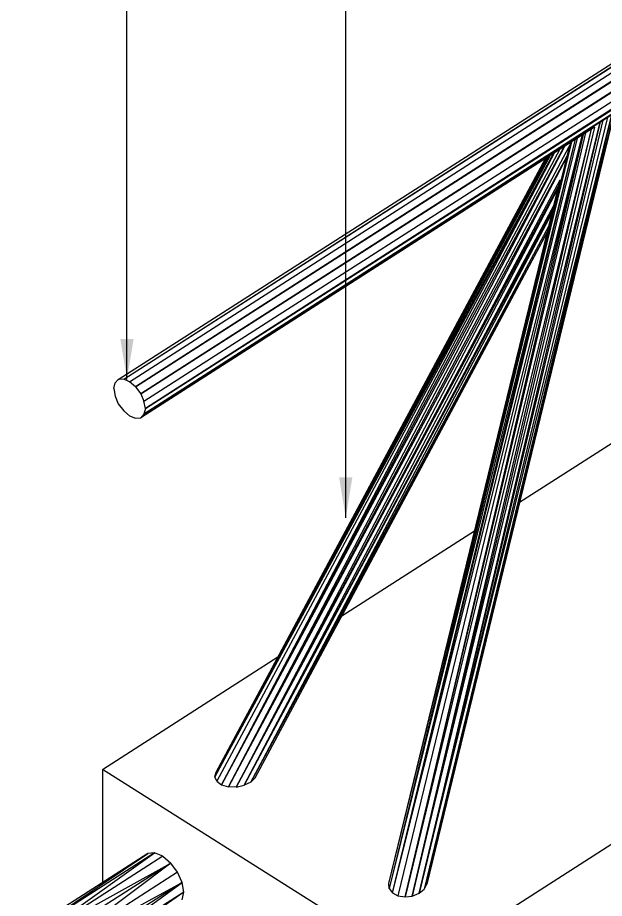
# Model space of a CAD drawing. Header units: inches. Extents: x -1482 to -895, y -39 to 122.
# Drawn here: x -1041.21 to -1039.905, y 23.579 to 25.539 of the extents above; entities that cross this region are included whole.
import ezdxf

# ---------------------------------------------------------------- set-up
doc = ezdxf.new("R2010")
doc.units = ezdxf.units.IN
doc.header["$MEASUREMENT"] = 0
doc.styles.get("Standard").update_dxf_attribs({"font": 'verdana.TTF'})
doc.dimstyles.get("Standard").update_dxf_attribs({"dimtxt": 0.2, "dimasz": 0.09, "dimexe": 0.18, "dimexo": 0.0625, "dimgap": 0.09, "dimtad": 0, "dimzin": 0, "dimdsep": 46, "dimtxsty": 'Standard', "dimblk": 'ARCHTICK', "dimcen": 0.09, "dimse1": 1, "dimse2": 1, "dimclrd": 1, "dimclrt": 1, "dimadec": 0, "dimazin": 0, "dimtfac": 1, "dimtofl": 0, "dimtmove": 1, "dimatfit": 3, "dimfxl": 1, "dimtolj": 1, "dimtzin": 0, "dimarcsym": 0})

msp = doc.modelspace()

# ---------------------------------------------------------------- linework, layer by layer
for p, q in [((-1040.9859, 24.7333), (-1037.3481, 27.0659)), ((-1040.9859, 24.7333), (-1037.3466, 27.0659)), ((-1040.9739, 24.7341), (-1037.3385, 27.0659)), ((-1040.9739, 24.7341), (-1037.3347, 27.0659)), ((-1040.961, 24.7285), (-1037.3163, 27.0659)), ((-1037.2902, 27.0659), (-1040.9473, 24.7172)), ((-1040.9473, 24.7172), (-1037.2849, 27.0659)), ((-1040.936, 24.7019), (-1037.2551, 27.0659)), ((-1037.2498, 27.0659), (-1040.936, 24.7019)), ((-1040.936, 24.7019), (-1037.2444, 27.0659)), ((-1040.9288, 24.685), (-1037.216, 27.0659)), ((-1040.9288, 24.656), (-1037.17, 27.0659)), ((-1040.9288, 24.656), (-1037.17, 27.0659)), ((-1037.1731, 27.0659), (-1040.9288, 24.656)), ((-1037.192, 27.0659), (-1040.9255, 24.6689)), ((-1040.9255, 24.6689), (-1037.1873, 27.0659)), ((-1037.1121, 25.4804), (-1040.3199, 23.4229)), ((-1040.3167, 23.5905), (-1039.8882, 25.3229)), ((-1039.8882, 25.3229), (-1040.3054, 23.5993)), ((-1040.332, 23.584), (-1039.914, 25.306)), ((-1039.8978, 25.3172), (-1040.3167, 23.5905)), ((-1040.3167, 23.5905), (-1039.9075, 25.3108)), ((-1039.914, 25.3068), (-1040.3167, 23.5905)), ((-1039.8866, 25.3156), (-1040.3054, 23.5993)), ((-1039.9268, 25.2947), (-1040.936, 24.6479)), ((-1039.9341, 25.2906), (-1040.3481, 23.5824)), ((-1039.9268, 25.2947), (-1040.332, 23.584)), ((-1040.332, 23.584), (-1039.9333, 25.2906)), ((-1039.8906, 25.2963), (-1040.2997, 23.6106)), ((-1039.9333, 25.2906), (-1039.9341, 25.2906)), ((-1039.9695, 25.2681), (-1040.3835, 23.6009)), ((-1040.3763, 23.5913), (-1039.9534, 25.2778)), ((-1040.3763, 23.5913), (-1039.9647, 25.2705)), ((-1040.3763, 23.5913), (-1039.9687, 25.2681)), ((-1039.9526, 25.2786), (-1040.3642, 23.5848)), ((-1040.3481, 23.5824), (-1039.9462, 25.2826)), ((-1039.9518, 25.2786), (-1040.3481, 23.5824)), ((-1039.9687, 25.2681), (-1039.9695, 25.2681)), ((-1039.9945, 25.252), (-1040.7564, 23.8313)), ((-1040.7564, 23.8313), (-1040.0034, 25.2464)), ((-1039.9776, 25.2625), (-1040.7411, 23.8272)), ((-1040.7411, 23.8272), (-1039.9929, 25.2528)), ((-1040.3843, 23.6122), (-1039.9816, 25.2544)), ((-1039.9776, 25.2625), (-1040.3835, 23.6009)), ((-1039.9816, 25.2552), (-1040.3835, 23.6009)), ((-1040.2997, 23.6106), (-1039.9011, 25.2584)), ((-1040.7709, 23.849), (-1040.0179, 25.2367)), ((-1040.7709, 23.849), (-1040.0243, 25.2327)), ((-1040.0307, 25.2278), (-1040.7709, 23.849)), ((-1040.7685, 23.8595), (-1040.0315, 25.2278)), ((-1040.0348, 25.2254), (-1040.7685, 23.8595)), ((-1040.7685, 23.8595), (-1040.0356, 25.2254)), ((-1040.017, 25.2375), (-1040.7669, 23.8393)), ((-1040.0154, 25.2383), (-1040.7564, 23.8313)), ((-1040.7411, 23.8272), (-1039.9824, 25.2407)), ((-1039.9881, 25.2286), (-1040.7234, 23.8264)), ((-1040.0356, 25.2254), (-1040.0348, 25.2254)), ((-1040.0315, 25.2278), (-1040.0307, 25.2278)), ((-1040.7234, 23.8264), (-1040.0034, 25.1779)), ((-1040.3843, 23.6122), (-1040.0034, 25.1779)), ((-1040.0074, 25.1626), (-1040.7234, 23.8264)), ((-1040.7057, 23.8305), (-1040.009, 25.1561)), ((-1040.017, 25.1215), (-1040.7057, 23.8305)), ((-1040.7057, 23.8305), (-1040.0203, 25.1094)), ((-1040.0203, 25.1094), (-1040.0219, 25.1038)), ((-1040.0219, 25.1038), (-1040.6912, 23.8377)), ((-1040.6912, 23.8377), (-1040.0283, 25.0748)), ((-1040.0315, 25.0627), (-1040.6912, 23.8377)), ((-1040.6815, 23.8474), (-1040.0323, 25.0603)), ((-1040.0936, 24.4603), (-1039.6143, 24.7679)), ((-1040.9956, 24.7132), (-1040.9932, 24.7261)), ((-1040.9859, 24.7333), (-1040.9932, 24.7261)), ((-1040.9739, 24.7341), (-1040.9859, 24.7333)), ((-1040.961, 24.7285), (-1040.9739, 24.7341)), ((-1040.9473, 24.7172), (-1040.961, 24.7285)), ((-1040.9473, 24.7172), (-1040.936, 24.7019)), ((-1040.9956, 24.7132), (-1040.9932, 24.6963)), ((-1040.9932, 24.6963), (-1040.9859, 24.6794)), ((-1040.936, 24.7019), (-1040.9288, 24.685)), ((-1040.9859, 24.6794), (-1040.9739, 24.664)), ((-1040.9255, 24.6689), (-1040.9288, 24.685)), ((-1040.9739, 24.664), (-1040.961, 24.6528)), ((-1040.9255, 24.6689), (-1040.9288, 24.656)), ((-1040.961, 24.6528), (-1040.9473, 24.6471)), ((-1040.9473, 24.6471), (-1040.936, 24.6479)), ((-1040.9288, 24.656), (-1040.936, 24.6479)), ((-1040.489, 24.2074), (-1040.1934, 24.3967)), ((-1041.0214, 23.8659), (-1040.6308, 24.1164)), ((-1040.3199, 23.4229), (-1041.0214, 23.8659)), ((-1041.0214, 23.8659), (-1041.0214, 23.6138)), ((-1040.7709, 23.849), (-1040.7685, 23.8595)), ((-1040.7669, 23.8393), (-1040.7709, 23.849)), ((-1040.7669, 23.8393), (-1040.7564, 23.8313)), ((-1040.6912, 23.8377), (-1040.7057, 23.8305)), ((-1040.6815, 23.8474), (-1040.6912, 23.8377)), ((-1040.7564, 23.8313), (-1040.7411, 23.8272)), ((-1040.7234, 23.8264), (-1040.7411, 23.8272)), ((-1040.7234, 23.8264), (-1040.7057, 23.8305)), ((-1040.9199, 23.679), (-1041.2098, 23.493)), ((-1040.9054, 23.6799), (-1041.1945, 23.4946)), ((-1041.1945, 23.4946), (-1040.9199, 23.679)), ((-1041.1768, 23.4866), (-1040.9054, 23.6799)), ((-1040.9054, 23.6799), (-1040.9199, 23.679)), ((-1040.8869, 23.6726), (-1040.9054, 23.6799)), ((-1040.8869, 23.6726), (-1041.1768, 23.4866)), ((-1041.1768, 23.4866), (-1040.8692, 23.6573)), ((-1040.8692, 23.6573), (-1041.1591, 23.4721)), ((-1040.8692, 23.6573), (-1041.1438, 23.4511)), ((-1040.8869, 23.6726), (-1040.8692, 23.6573)), ((-1040.8539, 23.6372), (-1040.8692, 23.6573)), ((-1040.8539, 23.6372), (-1041.1438, 23.4511)), ((-1040.8442, 23.6138), (-1040.8539, 23.6372)), ((-1041.1438, 23.4511), (-1040.8442, 23.6138)), ((-1040.8442, 23.6138), (-1041.1341, 23.4286)), ((-1041.1301, 23.4068), (-1040.8442, 23.6138)), ((-1040.8402, 23.5929), (-1040.8442, 23.6138)), ((-1040.3835, 23.6009), (-1040.3843, 23.6122)), ((-1040.3835, 23.6009), (-1040.3763, 23.5913)), ((-1040.3167, 23.5905), (-1040.3054, 23.5993)), ((-1040.3054, 23.5993), (-1040.2997, 23.6106)), ((-1040.8402, 23.5929), (-1041.1341, 23.3891)), ((-1040.8402, 23.5929), (-1041.1301, 23.4068)), ((-1040.8442, 23.5752), (-1040.8402, 23.5929)), ((-1040.3763, 23.5913), (-1040.3642, 23.5848)), ((-1040.3642, 23.5848), (-1040.3481, 23.5824)), ((-1040.3481, 23.5824), (-1040.332, 23.584)), ((-1040.332, 23.584), (-1040.3167, 23.5905))]:
    msp.add_line(p, q)

# ---------------------------------------------------------------- leaders
for points in [[(-1040.9666, 24.7336), (-1040.9666, 26.4105), (-1040.1275, 26.4105)], [(-1040.48, 24.4259), (-1040.48, 26.1028), (-1039.641, 26.1028)]]:
    msp.add_leader(points, dimstyle='Standard', override={"dimgap": 0.09, "dimtad": 0})

doc.saveas('drawing.dxf')
